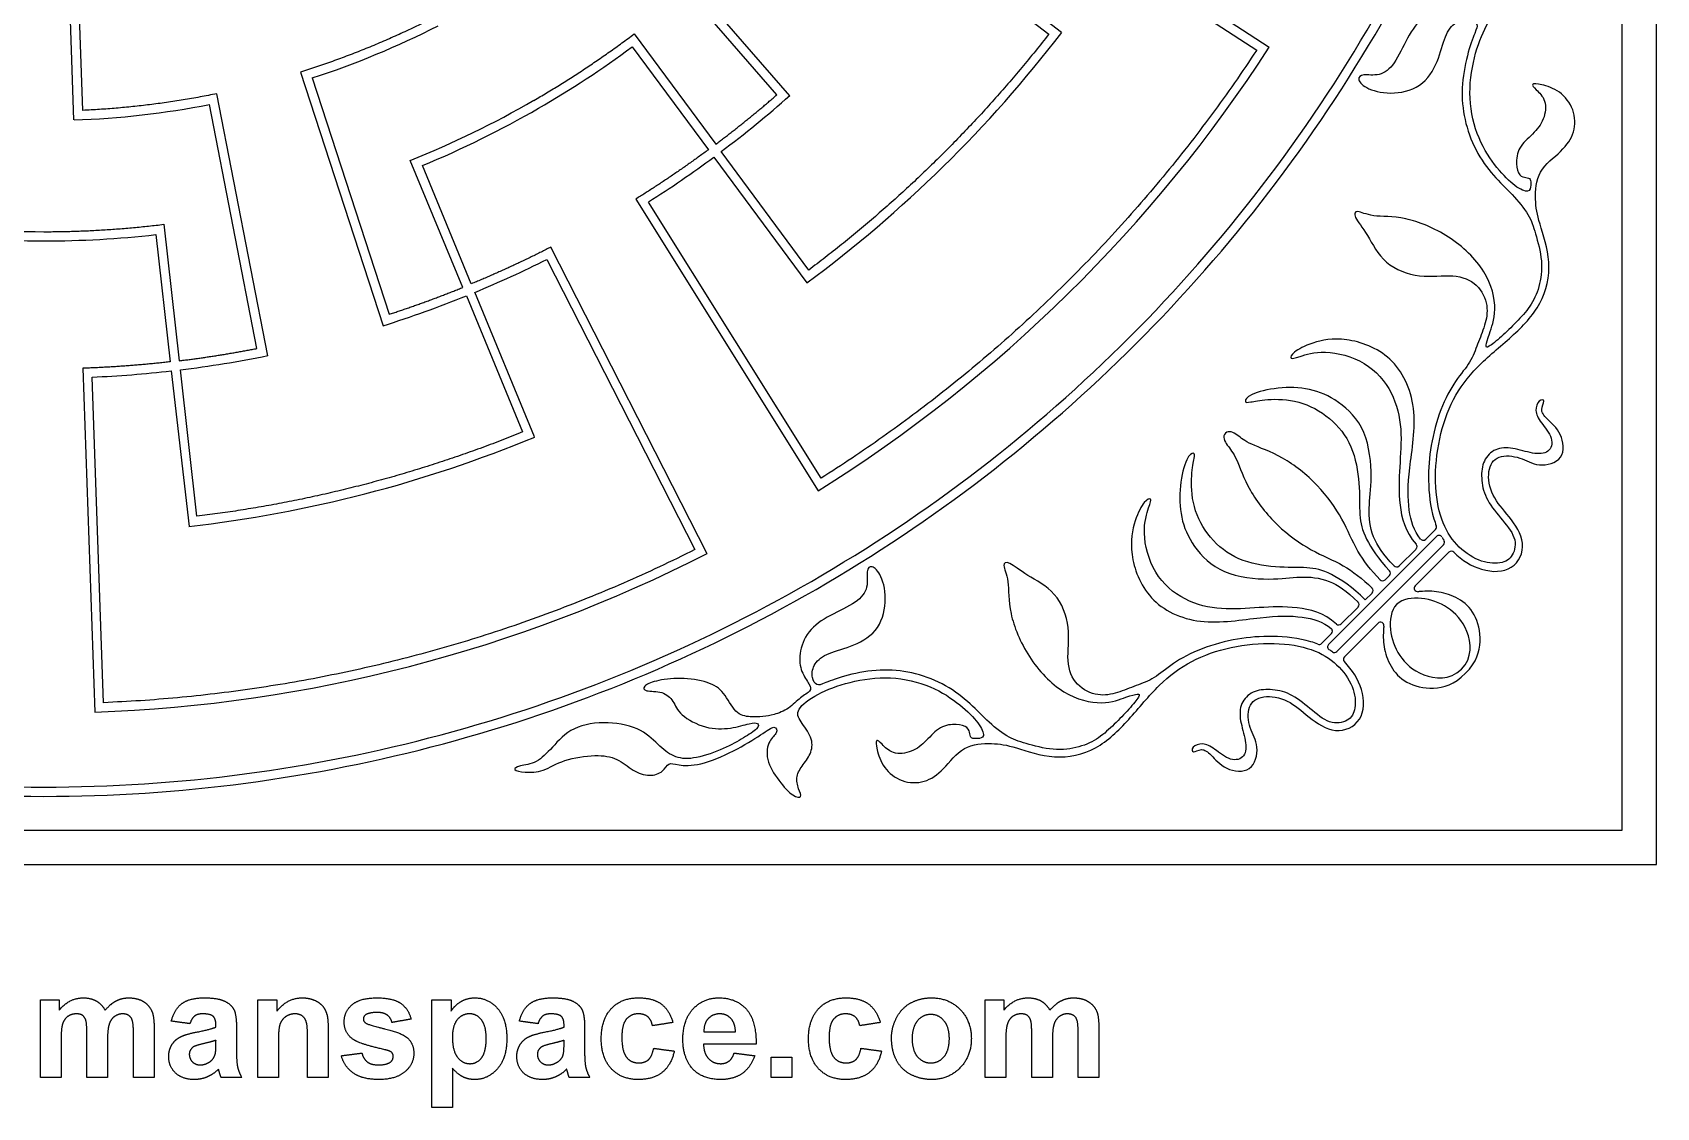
# Model space of a CAD drawing. Header units: millimetres. Extents: x -310 to 90, y -121 to 105.
# Drawn here: x -206.2 to -100.5, y -120.7 to -50.8 of the extents above; entities that cross this region are included whole.
import ezdxf

# ---------------------------------------------------------------- set-up
doc = ezdxf.new("R2010")
doc.units = ezdxf.units.MM
doc.header["$MEASUREMENT"] = 0
doc.layers.add('Layer 03', color=5, linetype='Continuous')

msp = doc.modelspace()

# ---------------------------------------------------------------- linework, layer by layer
at = {"layer": 'Layer 03'}
for p, q in [((-144.32, -40.41), (-126.55, -51.94)), ((-156.92, -54.91), (-168.3, -41.81)), ((-202.89, -55.86), (-203.35, -42.78)), ((-147.67, -45.08), (-140.08, -50.91)), ((-167.04, -50.89), (-161.73, -58.06)), ((-188.73, -53.37), (-183.36, -69.87)), ((-190.87, -71.81), (-194.18, -54.78)), ((-178.18, -67.37), (-181.6, -59.12)), ((-155.68, -66.24), (-161.38, -58.54)), ((-154.88, -79.78), (-166.11, -61.82)), ((-197.63, -63.27), (-196.62, -72.14)), ((-172.71, -65.55), (-163.09, -84.42)), ((-177.95, -67.92), (-174.29, -76.77)), ((-195.47, -82.25), (-196.55, -72.73)), ((-201.55, -94.37), (-202.28, -73.2))]:
    msp.add_line(p, q, dxfattribs=at)
for points in [[(-310.33, -104.89), (-100.55, -104.89), (-100.55, 104.89), (-310.33, 104.89)], [(-308.09, -102.65), (-102.79, -102.65), (-102.79, 102.65), (-308.09, 102.65)]]:
    msp.add_lwpolyline(points, close=True, dxfattribs=at)
for points in [[(-125.73, -51.77), (-144.49, -39.58)], [(-203.47, -56.48), (-203.96, -42.21)], [(-157.76, -54.85), (-168.36, -42.65)], [(-139.24, -50.8), (-147.31, -44.6)], [(-167.16, -51.73), (-162.21, -58.42)], [(-187.97, -53.75), (-182.98, -69.12)], [(-191.57, -71.34), (-194.65, -55.48)], [(-161.85, -58.9), (-155.8, -67.08)], [(-177.63, -67.14), (-180.81, -59.45)], [(-166.93, -61.63), (-155.07, -80.6)], [(-198.15, -63.93), (-197.21, -72.21)], [(-162.29, -84.69), (-172.45, -64.75)], [(-173.51, -77.09), (-177.4, -67.69)], [(-202.9, -72.63), (-202.12, -94.99)], [(-197.14, -72.8), (-195.99, -82.91)], [(-114.92, -83.11), (-115.56, -83.75)], [(-118.37, -87.07), (-114.86, -83.56)], [(-114.4, -84.1), (-117.87, -87.57)], [(-116.19, -84.38), (-117.29, -85.48)], [(-116.24, -86.78), (-114.05, -84.59)], [(-117.92, -86.11), (-118.2, -86.39)], [(-121.88, -90.58), (-118.37, -87.07)], [(-117.87, -87.57), (-121.34, -91.04)], [(-119.05, -87.24), (-119.49, -87.68)], [(-119.96, -88.15), (-121.06, -89.25)], [(-120.85, -91.39), (-118.66, -89.2)], [(-121.69, -89.88), (-122.33, -90.52)]]:
    msp.add_lwpolyline(points, dxfattribs=at)
for centre, radius, start, end in [((-205.44, 0), 56.52, 288, 297), ((-205.44, 0), 99.86, 300, 330), ((-205.44, 0), 100.46, 300, 330), ((-205.44, 0), 64.35, 300, 306.5), ((-205.44, 0), 83.45, 306.5, 322.5), ((-205.44, 0), 95.04, 302, 327), ((-205.44, 0), 73.27, 306.9669, 311.4669), ((-205.44, 0), 56.52, 272, 281), ((-205.44, 0), 63.75, 291.9634, 300), ((-205.44, 0), 64.35, 292.5, 300), ((-205.44, 0), 73.27, 302.4669, 306.5), ((-205.44, 0), 63.75, 261.9634, 270), ((-205.44, 0), 64.35, 262.5, 270), ((-205.44, 0), 64.35, 270, 276.5), ((-205.44, 0), 73.27, 292.5, 296.5331), ((-205.44, 0), 73.27, 287.5331, 292.0331), ((-205.44, 0), 73.27, 276.9669, 281.4669), ((-205.44, 0), 73.27, 272.4669, 276.5), ((-205.44, 0), 83.45, 276.5, 292.5), ((-115.08, -82.95), 0.224, 315, 22.0306), ((-116.35, -84.22), 0.224, 315, 42.0969), ((-115.72, -83.59), 0.224, 219.8768, 315), ((-114.7, -83.72), 0.224, 30.9486, 135), ((-114.56, -83.94), 0.224, 315, 33.7127), ((-205.44, 0), 95.04, 272, 297), ((-117.45, -85.32), 0.224, 224.1572, 315), ((-113.89, -84.75), 0.224, 45.3053, 135), ((-205.44, 0), 99.86, 240, 270), ((-205.44, 0), 99.86, 270, 300), ((-118.36, -86.23), 0.224, 224.0956, 315), ((-118.08, -85.95), 0.224, 315, 43.7919), ((-205.44, 0), 100.46, 240, 270), ((-205.44, 0), 100.46, 270, 300), ((-119.21, -87.08), 0.224, 315, 45.9044), ((-116.08, -86.93), 0.224, 135, 276.6169), ((-120.12, -87.99), 0.224, 315, 45.8428), ((-121.85, -89.72), 0.224, 315, 50.1232), ((-121.22, -89.09), 0.224, 227.9031, 315), ((-118.5, -89.36), 0.224, 353.3831, 135), ((-122.49, -90.36), 0.224, 247.9694, 315), ((-121.72, -90.74), 0.224, 135, 239.0514), ((-121.5, -90.88), 0.224, 236.2873, 315), ((-120.69, -91.55), 0.224, 135, 224.6947)]:
    msp.add_arc(centre, radius, start, end, dxfattribs=at)
for points, knots in [([(-113.73, -84.59), (-113.21, -85.11), (-111.9, -85.92), (-109.77, -85.87), (-108.93, -83.99), (-110.14, -82.2), (-111.32, -80.96), (-111.61, -79.23), (-110.93, -78.22), (-109.36, -78.37), (-108.3, -79.1), (-106.45, -78.64), (-106.66, -76.78), (-107.77, -75.88), (-108.15, -75.31), (-107.73, -74.68), (-108.2, -74.63), (-108.5, -75.38), (-108.13, -76.11), (-107.2, -77.19), (-107.49, -78.19), (-108.57, -78.22), (-109.93, -77.76), (-111.06, -77.8), (-111.86, -78.6), (-111.98, -79.75), (-111.74, -81.04), (-110.71, -82.36), (-109.59, -83.63), (-109.84, -84.9), (-110.61, -85.38), (-112.12, -85.25), (-113.62, -84.17), (-114.61, -82.59), (-114.9, -80.93), (-114.92, -80.02), (-114.94, -79.11), (-114.75, -77.16), (-113.85, -74.58), (-112.34, -72.53), (-109.91, -70.58), (-107.91, -68.53), (-107.29, -65.71), (-108.25, -63.04), (-108.47, -61.74), (-108.35, -59.75), (-106.64, -58.52), (-105.81, -57.32), (-105.85, -55.77), (-106.8, -54.56), (-108.12, -54.12), (-108.76, -54.12), (-108.44, -54.47), (-107.68, -55.16), (-107.81, -56.49), (-108.57, -57.41), (-109.58, -58.26), (-109.71, -59.4), (-109.48, -60.16), (-109.01, -60.23), (-108.72, -60.29), (-108.72, -60.7), (-108.79, -61.27), (-109.71, -60.89), (-110.91, -59.69), (-112.2, -57.79), (-112.85, -55.08), (-112.46, -52.35), (-111.65, -50.23), (-110.59, -48.85), (-109.88, -49.17), (-108.82, -50.02), (-107.83, -49.98), (-107.04, -49.38), (-106.3, -48.88), (-105.42, -49.08), (-104.88, -49.38), (-104.88, -48.77), (-105.96, -47.8), (-107.41, -46.89), (-108.69, -47.16), (-109.09, -47.76), (-109.66, -47.6), (-109.06, -46.79), (-107.91, -44.94), (-106.93, -42.58), (-106.99, -41.18), (-107.23, -40.62), (-106.56, -40.33), (-106.23, -39.42), (-106.61, -38.31), (-107.49, -37.33), (-107.72, -35.99), (-107.39, -33.73), (-106.56, -32.5), (-106.51, -31.22), (-106.71, -30.45), (-106.98, -30.87), (-107.11, -32.08), (-108.1, -33.03), (-109.57, -34.32), (-109.9, -36.72), (-109.37, -39.01), (-108.17, -40.08), (-107.44, -41.07), (-107.38, -42.35), (-108.09, -44.31), (-108.8, -45.55), (-109.41, -46.51), (-109.77, -46.51), (-109.77, -46), (-109.36, -44.73), (-109.33, -43.07), (-110.29, -41.28), (-111.2, -40.98), (-111.84, -40.28), (-111.78, -39.02), (-112.13, -38.96), (-112.5, -39.68), (-112.73, -41.39), (-112.44, -43.3), (-111.82, -44.25), (-110.3, -44.97), (-110.11, -45.96), (-110.17, -46.8), (-110.25, -47.44), (-110.65, -48.49), (-111.46, -49.22), (-111.82, -49.95), (-112.21, -49.85), (-113.05, -49.24), (-114.21, -49.08), (-115.76, -49.62), (-116.78, -51.11), (-117.57, -52.95), (-118.56, -53.68), (-119.72, -53.46), (-120.06, -53.82), (-119.46, -54.5), (-117.63, -54.9), (-115.59, -54.28), (-114.64, -52.44), (-114.28, -50.77), (-113.5, -50), (-112.66, -49.93), (-112.12, -50.28), (-112.31, -50.67), (-112.88, -52.2), (-113.28, -54.44), (-113.09, -56.45), (-112.37, -58.49), (-111.16, -60.16), (-109.93, -61.3), (-108.78, -62.68), (-108.45, -63.75), (-107.91, -65.69), (-108.14, -67.39), (-108.74, -68.65), (-109.66, -69.62), (-110.65, -70.61), (-111.58, -71.34), (-111.66, -71.22), (-111.5, -70.52), (-110.86, -68.98), (-111.46, -66.3), (-113.99, -63.91), (-117.01, -62.69), (-119.12, -62.82), (-120.11, -62.28), (-120.31, -62.72), (-119.36, -63.84), (-118.34, -65.92), (-115.93, -66.83), (-113.69, -66.45), (-112.12, -67.09), (-111.44, -68.6), (-111.69, -69.84), (-112.2, -71.06), (-112.6, -72.23), (-113.61, -73.35), (-114.64, -75.24), (-115.28, -77.69), (-115.44, -79.85), (-115.26, -81.79), (-114.93, -82.72), (-114.87, -82.87)], [251.834179, 251.834179, 251.834179, 251.834179, 252.777115, 253.786401, 254.795687, 255.804973, 256.814259, 257.823545, 258.832831, 259.842117, 260.851403, 261.860689, 262.869974, 263.87926, 264.888546, 265.897832, 266.907118, 267.916404, 268.92569, 269.934976, 270.944262, 271.953548, 272.962834, 273.97212, 274.981406, 275.990692, 276.999978, 278.009264, 279.018549, 280.027835, 281.037121, 282.046407, 283.055693, 284.064979, 285.074265, 285.074265, 285.074265, 286.083551, 287.092837, 288.102123, 289.111409, 290.120695, 291.129981, 292.139267, 293.148553, 294.157839, 295.167125, 296.17641, 297.185696, 298.194982, 299.204268, 300.213554, 301.22284, 302.232126, 303.241412, 304.250698, 305.259984, 306.26927, 307.278556, 308.287842, 309.297128, 310.306414, 311.3157, 312.324985, 313.334271, 314.343557, 315.352843, 316.362129, 317.371415, 318.380701, 319.389987, 320.399273, 321.408559, 322.417845, 323.427131, 324.436417, 325.445703, 326.454989, 327.464275, 328.47356, 329.482846, 330.492132, 331.501418, 332.510704, 333.51999, 334.529276, 335.538562, 336.547848, 337.557134, 338.56642, 339.575706, 340.584992, 341.594278, 342.603564, 343.61285, 344.622135, 345.631421, 346.640707, 347.649993, 348.659279, 349.668565, 350.677851, 351.687137, 352.696423, 353.705709, 354.714995, 355.724281, 356.733567, 357.742853, 358.752139, 359.761425, 360.77071, 361.779996, 362.789282, 363.798568, 364.807854, 365.81714, 366.826426, 367.835712, 368.844998, 369.854284, 370.86357, 371.872856, 372.882142, 373.891428, 374.900714, 375.91, 376.919285, 377.928571, 378.937857, 379.947143, 380.956429, 381.965715, 382.975001, 383.984287, 384.993573, 386.002859, 387.012145, 388.021431, 389.030717, 390.040003, 391.049289, 392.058575, 393.06786, 394.077146, 395.086432, 396.095718, 397.105004, 398.11429, 399.123576, 400.132862, 401.142148, 402.151434, 403.16072, 404.170006, 405.179292, 406.188578, 407.197864, 408.20715, 409.216435, 410.225721, 411.235007, 412.244293, 413.253579, 414.262865, 415.272151, 416.281437, 417.290723, 418.300009, 419.309295, 420.318581, 421.327867, 422.337153, 423.346439, 424.355725, 425.36501, 426.374296, 427.383582, 428.392868, 429.402154, 430.41144, 431.420726, 432.430012, 433.439298, 433.63607, 433.63607, 433.63607, 433.63607]), ([(-115.89, -83.73), (-116.34, -83.2), (-116.74, -81.82), (-116.72, -79.42), (-115.95, -75.08), (-117.63, -71.67), (-120.88, -70.51), (-123.05, -70.95), (-124.26, -71.61), (-124.41, -72.07), (-123.92, -71.93), (-122.29, -71.37), (-119.37, -72.09), (-117.61, -74.18), (-117.06, -76.58), (-117.27, -79.07), (-117.36, -81.38), (-116.92, -83.25), (-116.18, -84.07)], [434.66606, 434.66606, 434.66606, 434.66606, 436.140181, 437.782672, 439.425162, 441.067653, 442.710143, 444.352633, 445.995124, 447.637614, 449.280105, 450.922595, 452.565085, 454.207576, 455.850066, 457.492557, 459.135047, 460.680312, 460.680312, 460.680312, 460.680312]), ([(-117.61, -85.48), (-118.33, -84.73), (-119.14, -83.56), (-119.32, -81.7), (-119, -79.94), (-119.32, -76.55), (-121.25, -74.66), (-123.08, -73.89), (-125.18, -73.83), (-127.14, -74.33), (-127.37, -74.86), (-127.07, -74.86), (-126.01, -74.61), (-123.79, -74.66), (-121.72, -75.77), (-120.26, -77.61), (-119.81, -80.18), (-119.91, -82.28), (-119.61, -83.54), (-118.65, -85.03), (-117.92, -85.79)], [462.188065, 462.188065, 462.188065, 462.188065, 463.459365, 464.820812, 466.18226, 467.543707, 468.905154, 470.266602, 471.628049, 472.989496, 474.350944, 475.712391, 477.073838, 478.435286, 479.796733, 481.15818, 482.519628, 483.881075, 485.242522, 486.517291, 486.517291, 486.517291, 486.517291]), ([(-128.59, -76.85), (-128.8, -77.06), (-128.48, -77.67), (-127.89, -78.3), (-127.16, -80.54), (-125.26, -82.94), (-122.96, -84.57), (-120.96, -85.32), (-119.69, -86.3), (-119.05, -86.92)], [497.155598, 497.155598, 497.155598, 497.155598, 498.586046, 500.016494, 501.446942, 502.87739, 504.307838, 505.738286, 507.057857, 507.057857, 507.057857, 507.057857]), ([(-118.52, -86.39), (-119.14, -85.75), (-120.12, -84.47), (-120.87, -82.48), (-122.49, -80.18), (-124.9, -78.27), (-127.14, -77.55), (-127.77, -76.96), (-128.37, -76.64), (-128.59, -76.85)], [487.253338, 487.253338, 487.253338, 487.253338, 488.572909, 490.003357, 491.433805, 492.864253, 494.294701, 495.72515, 497.155598, 497.155598, 497.155598, 497.155598]), ([(-119.49, -87.68), (-120.31, -86.85), (-121.87, -85.84), (-123.16, -85.53), (-125.26, -85.63), (-127.83, -85.18), (-129.67, -83.72), (-130.78, -81.65), (-130.83, -79.43), (-130.58, -78.37), (-130.58, -78.07), (-131.11, -78.29), (-131.61, -80.26), (-131.54, -82.36), (-130.78, -84.19), (-128.89, -86.12), (-125.5, -86.44), (-123.74, -86.12), (-121.87, -86.3), (-120.71, -87.1), (-119.96, -87.83)], [0.541138, 0.541138, 0.541138, 0.541138, 1.902585, 3.264032, 4.62548, 5.986927, 7.348374, 8.709822, 10.071269, 11.432716, 12.794164, 14.155611, 15.517058, 16.878506, 18.239953, 19.6014, 20.962848, 22.324295, 23.685742, 24.957043, 24.957043, 24.957043, 24.957043]), ([(-121.37, -89.26), (-122.19, -88.51), (-124.05, -88.08), (-126.37, -88.17), (-128.86, -88.38), (-131.26, -87.83), (-133.35, -86.07), (-134.07, -83.15), (-133.51, -81.52), (-133.36, -81.03), (-133.83, -81.18), (-134.49, -82.39), (-134.92, -84.56), (-133.77, -87.81), (-130.36, -89.48), (-126.02, -88.72), (-123.62, -88.7), (-122.24, -89.1), (-121.7, -89.55)], [26.464795, 26.464795, 26.464795, 26.464795, 28.010061, 29.652551, 31.295041, 32.937532, 34.580022, 36.222513, 37.865003, 39.507493, 41.149984, 42.792474, 44.434964, 46.077455, 47.719945, 49.362435, 51.004926, 52.479047, 52.479047, 52.479047, 52.479047]), ([(-122.57, -90.57), (-122.72, -90.51), (-123.65, -90.18), (-125.59, -90), (-127.75, -90.16), (-130.2, -90.8), (-132.09, -91.83), (-133.21, -92.84), (-134.38, -93.24), (-135.6, -93.75), (-136.84, -94), (-138.35, -93.32), (-138.99, -91.75), (-138.6, -89.51), (-139.52, -87.1), (-141.6, -86.08), (-142.72, -85.13), (-143.16, -85.33), (-142.62, -86.32), (-142.75, -88.43), (-141.53, -91.45), (-139.14, -93.98), (-136.46, -94.58), (-134.92, -93.94), (-134.22, -93.78), (-134.09, -93.86), (-134.83, -94.79), (-135.82, -95.78), (-136.79, -96.7), (-138.04, -97.3), (-139.75, -97.53), (-141.69, -96.99), (-142.76, -96.66), (-144.14, -95.51), (-145.28, -94.28), (-146.95, -93.07), (-148.99, -92.35), (-151, -92.16), (-153.24, -92.55), (-154.76, -93.13), (-155.16, -93.32), (-155.51, -92.78), (-155.44, -91.94), (-154.66, -91.16), (-153, -90.8), (-151.16, -89.85), (-150.54, -87.81), (-150.94, -85.98), (-151.62, -85.38), (-151.98, -85.72), (-151.76, -86.88), (-152.49, -87.87), (-154.33, -88.66), (-155.82, -89.68), (-156.36, -91.23), (-156.2, -92.39), (-155.58, -93.23), (-155.49, -93.62), (-156.22, -93.98), (-156.95, -94.79), (-158, -95.19), (-158.63, -95.27), (-159.47, -95.33), (-160.47, -95.13), (-161.19, -93.62), (-162.14, -93), (-164.05, -92.7), (-165.76, -92.94), (-166.48, -93.31), (-166.42, -93.66), (-165.15, -93.6), (-164.45, -94.24), (-164.16, -95.15), (-162.37, -96.11), (-160.71, -96.08), (-159.44, -95.67), (-158.93, -95.67), (-158.93, -96.03), (-159.89, -96.64), (-161.12, -97.35), (-163.09, -98.06), (-164.37, -98), (-165.36, -97.27), (-166.43, -96.06), (-168.72, -95.54), (-171.11, -95.87), (-172.41, -97.34), (-173.36, -98.33), (-174.57, -98.46), (-174.99, -98.73), (-174.22, -98.93), (-172.94, -98.88), (-171.71, -98.05), (-169.45, -97.72), (-168.11, -97.95), (-167.13, -98.83), (-166.02, -99.21), (-165.11, -98.88), (-164.82, -98.21), (-164.26, -98.44), (-162.86, -98.51), (-160.5, -97.53), (-158.65, -96.38), (-157.84, -95.77), (-157.67, -96.35), (-158.28, -96.75), (-158.55, -98.03), (-157.64, -99.48), (-156.66, -100.55), (-156.06, -100.55), (-156.36, -100.02), (-156.56, -99.14), (-156.06, -98.4), (-155.46, -97.61), (-155.42, -96.62), (-156.27, -95.56), (-156.59, -94.85), (-155.21, -93.79), (-153.09, -92.98), (-150.36, -92.59), (-147.65, -93.23), (-145.75, -94.53), (-144.55, -95.73), (-144.17, -96.65), (-144.74, -96.71), (-145.15, -96.71), (-145.21, -96.43), (-145.28, -95.95), (-146.03, -95.73), (-147.17, -95.86), (-148.03, -96.87), (-148.95, -97.63), (-150.27, -97.76), (-150.97, -97), (-151.32, -96.68), (-151.32, -97.31), (-150.87, -98.64), (-149.67, -99.59), (-148.12, -99.62), (-146.92, -98.8), (-145.69, -97.09), (-143.69, -96.97), (-142.4, -97.19), (-139.73, -98.15), (-136.91, -97.53), (-134.86, -95.53), (-132.91, -93.1), (-130.86, -91.59), (-128.28, -90.68), (-126.33, -90.49), (-125.42, -90.52), (-124.51, -90.54), (-122.85, -90.83), (-121.27, -91.82), (-120.19, -93.32), (-120.06, -94.83), (-120.54, -95.6), (-121.81, -95.84), (-123.08, -94.73), (-124.4, -93.7), (-125.69, -93.46), (-126.84, -93.58), (-127.64, -94.38), (-127.68, -95.5), (-127.21, -96.87), (-127.24, -97.95), (-128.25, -98.24), (-129.33, -97.31), (-130.06, -96.94), (-130.81, -97.24), (-130.76, -97.71), (-130.13, -97.29), (-129.56, -97.67), (-128.66, -98.78), (-126.8, -98.99), (-126.34, -97.13), (-127.07, -96.08), (-127.21, -94.51), (-126.21, -93.83), (-124.48, -94.12), (-123.24, -95.3), (-121.44, -96.51), (-119.57, -95.67), (-119.52, -93.54), (-120.33, -92.23), (-120.85, -91.7)], [53.509038, 53.509038, 53.509038, 53.509038, 53.705809, 54.715095, 55.724381, 56.733667, 57.742953, 58.752239, 59.761525, 60.770811, 61.780097, 62.789383, 63.798669, 64.807955, 65.817241, 66.826527, 67.835813, 68.845098, 69.854384, 70.86367, 71.872956, 72.882242, 73.891528, 74.900814, 75.9101, 76.919386, 77.928672, 78.937958, 79.947244, 80.95653, 81.965816, 82.975102, 83.984388, 84.993673, 86.002959, 87.012245, 88.021531, 89.030817, 90.040103, 91.049389, 92.058675, 93.067961, 94.077247, 95.086533, 96.095819, 97.105105, 98.114391, 99.123677, 100.132962, 101.142248, 102.151534, 103.16082, 104.170106, 105.179392, 106.188678, 107.197964, 108.20725, 109.216536, 110.225822, 111.235108, 112.244394, 113.25368, 114.262966, 115.272252, 116.281537, 117.290823, 118.300109, 119.309395, 120.318681, 121.327967, 122.337253, 123.346539, 124.355825, 125.365111, 126.374397, 127.383683, 128.392969, 129.402255, 130.411541, 131.420827, 132.430112, 133.439398, 134.448684, 135.45797, 136.467256, 137.476542, 138.485828, 139.495114, 140.5044, 141.513686, 142.522972, 143.532258, 144.541544, 145.55083, 146.560116, 147.569401, 148.578687, 149.587973, 150.597259, 151.606545, 152.615831, 153.625117, 154.634403, 155.643689, 156.652975, 157.662261, 158.671547, 159.680833, 160.690119, 161.699405, 162.708691, 163.717976, 164.727262, 165.736548, 166.745834, 167.75512, 168.764406, 169.773692, 170.782978, 171.792264, 172.80155, 173.810836, 174.820122, 175.829408, 176.838694, 177.84798, 178.857266, 179.866551, 180.875837, 181.885123, 182.894409, 183.903695, 184.912981, 185.922267, 186.931553, 187.940839, 188.950125, 189.959411, 190.968697, 191.977983, 192.987269, 193.996555, 195.00584, 196.015126, 197.024412, 198.033698, 199.042984, 200.05227, 201.061556, 202.070842, 202.070842, 202.070842, 203.080128, 204.089414, 205.0987, 206.107986, 207.117272, 208.126558, 209.135844, 210.14513, 211.154415, 212.163701, 213.172987, 214.182273, 215.191559, 216.200845, 217.210131, 218.219417, 219.228703, 220.237989, 221.247275, 222.256561, 223.265847, 224.275133, 225.284419, 226.293705, 227.30299, 228.312276, 229.321562, 230.330848, 231.340134, 232.34942, 233.358706, 234.367992, 235.310928, 235.310928, 235.310928, 235.310928]), ([(-112.97, -92.46), (-112.23, -91.72), (-111.86, -90.37), (-112.29, -88.5), (-113.41, -87.53), (-114.73, -87.11), (-115.56, -87.11), (-116, -87.15), (-116.05, -87.16)], [243.572554, 243.572554, 243.572554, 243.572554, 244.663889, 245.755224, 246.84656, 247.937895, 249.02923, 249.157681, 249.157681, 249.157681, 249.157681]), ([(-118.28, -89.39), (-118.29, -89.43), (-118.33, -89.88), (-118.33, -90.71), (-117.91, -92.03), (-116.93, -93.15), (-115.07, -93.58), (-113.72, -93.21), (-112.97, -92.46)], [237.987426, 237.987426, 237.987426, 237.987426, 238.115877, 239.207212, 240.298548, 241.389883, 242.481218, 243.572554, 243.572554, 243.572554, 243.572554])]:
    msp.add_open_spline(points, degree=3, knots=knots, dxfattribs=at)
for points, weights in [([(-180.58, -50.09), (-184.53, -52.05), (-188.73, -53.37)], [0.856538428512, 0.8605435573, 0.869922506136]), ([(-173.56, -55.21), (-170.17, -53.25), (-167.04, -50.89)], [0.929202046027, 0.91249982381, 0.899485231272]), ([(-140.08, -50.91), (-146.86, -59.61), (-155.68, -66.24)], [0.861568699397, 0.872834950412, 0.899936949627]), ([(-126.55, -51.94), (-137.73, -68.91), (-154.88, -79.78)], [0.856321924032, 0.866940900205, 0.918289980398]), ([(-194.18, -54.78), (-198.49, -55.66), (-202.89, -55.86)], [0.884452797029, 0.897898107153, 0.917193897436]), ([(-161.73, -58.06), (-159.69, -56.53), (-157.76, -54.85)], [0.89972555755, 0.892424219942, 0.886277463857]), ([(-162.21, -58.42), (-164.51, -60.12), (-166.93, -61.63)], [0.901462358895, 0.909932395701, 0.919899887494]), ([(-205.44, -63.75), (-201.52, -63.75), (-197.63, -63.27)], [0.929202046027, 0.91249982381, 0.899485231272]), ([(-172.45, -64.75), (-174.99, -66.05), (-177.63, -67.14)], [0.856022272083, 0.857834954516, 0.860978530157]), ([(-182.98, -69.12), (-180.55, -68.33), (-178.18, -67.37)], [0.868662473554, 0.864615940057, 0.861653154223]), ([(-196.62, -72.14), (-194.08, -71.83), (-191.57, -71.34)], [0.89972555755, 0.892424219942, 0.886277463857]), ([(-197.21, -72.21), (-200.05, -72.53), (-202.9, -72.63)], [0.901462358895, 0.909932395701, 0.919899887494]), ([(-174.29, -76.77), (-184.51, -80.92), (-195.47, -82.25)], [0.861568699397, 0.872834950412, 0.899936949627]), ([(-163.09, -84.42), (-181.25, -93.53), (-201.55, -94.37)], [0.856321924032, 0.866940900205, 0.918289980398])]:
    msp.add_rational_spline(points, weights, degree=2, dxfattribs=at)
for points, degree in [([(-114.5, -83.61), (-114.46, -83.68), (-114.42, -83.75), (-114.37, -83.81)], 3), ([(-113.24, -92.2), (-112.49, -91.45), (-112.71, -89.5), (-114.09, -88.06), (-115.8, -87.45), (-117.07, -87.61), (-117.45, -87.99)], 3), ([(-117.45, -87.99), (-117.83, -88.37), (-117.99, -89.64), (-117.38, -91.35), (-115.94, -92.73), (-113.99, -92.94), (-113.24, -92.2)], 3), ([(-121.62, -91.07), (-121.69, -91.02), (-121.76, -90.98), (-121.83, -90.93)], 3), ([(-205.65, -113.69), (-205.05, -113.69), (-204.44, -113.69)], 2), ([(-205.65, -118.74), (-205.65, -116.22), (-205.65, -113.69)], 2), ([(-204.44, -114.37), (-203.78, -113.56), (-202.87, -113.56)], 2), ([(-204.44, -113.69), (-204.44, -114.03), (-204.44, -114.37)], 2), ([(-202.87, -113.56), (-202.38, -113.56), (-202.03, -113.76)], 2), ([(-202.03, -113.76), (-201.67, -113.96), (-201.44, -114.37)], 2), ([(-201.44, -114.37), (-201.11, -113.96), (-200.73, -113.76)], 2), ([(-200.73, -113.76), (-200.35, -113.56), (-199.91, -113.56)], 2), ([(-199.91, -113.56), (-199.36, -113.56), (-198.97, -113.79)], 2), ([(-198.97, -113.79), (-198.59, -114.01), (-198.4, -114.45)], 2), ([(-197.14, -115.07), (-196.94, -114.3), (-196.45, -113.93)], 2), ([(-196.45, -113.93), (-195.96, -113.56), (-194.99, -113.56)], 2), ([(-194.99, -113.56), (-194.11, -113.56), (-193.68, -113.77)], 2), ([(-193.68, -113.77), (-193.25, -113.98), (-193.08, -114.31)], 2), ([(-191.52, -118.74), (-191.52, -116.22), (-191.52, -113.69)], 2), ([(-191.52, -113.69), (-190.89, -113.69), (-190.27, -113.69)], 2), ([(-190.27, -114.43), (-189.61, -113.56), (-188.62, -113.56)], 2), ([(-190.27, -113.69), (-190.27, -114.06), (-190.27, -114.43)], 2), ([(-188.62, -113.56), (-188.18, -113.56), (-187.82, -113.72)], 2), ([(-187.82, -113.72), (-187.46, -113.88), (-187.27, -114.13)], 2), ([(-185.9, -115.12), (-185.9, -114.46), (-185.39, -114.01)], 2), ([(-185.39, -114.01), (-184.87, -113.56), (-183.78, -113.56)], 2), ([(-183.78, -113.56), (-182.74, -113.56), (-182.23, -113.91)], 2), ([(-182.23, -113.91), (-181.73, -114.26), (-181.54, -114.94)], 2), ([(-180.2, -113.69), (-179.57, -113.69), (-178.95, -113.69)], 2), ([(-180.2, -120.69), (-180.2, -117.19), (-180.2, -113.69)], 2), ([(-178.95, -113.69), (-178.95, -114.06), (-178.95, -114.43)], 2), ([(-178.95, -114.43), (-178.71, -114.05), (-178.3, -113.8)], 2), ([(-178.3, -113.8), (-177.89, -113.56), (-177.4, -113.56)], 2), ([(-177.4, -113.56), (-176.53, -113.56), (-175.92, -114.25)], 2), ([(-174.5, -115.07), (-174.3, -114.3), (-173.81, -113.93)], 2), ([(-173.81, -113.93), (-173.32, -113.56), (-172.35, -113.56)], 2), ([(-172.35, -113.56), (-171.47, -113.56), (-171.04, -113.77)], 2), ([(-171.04, -113.77), (-170.61, -113.98), (-170.44, -114.31)], 2), ([(-168.53, -114.26), (-167.87, -113.56), (-166.75, -113.56)], 2), ([(-166.75, -113.56), (-165.83, -113.56), (-165.29, -113.95)], 2), ([(-165.29, -113.95), (-164.75, -114.35), (-164.52, -115.16)], 2), ([(-163.21, -114.28), (-162.54, -113.56), (-161.53, -113.56)], 2), ([(-161.53, -113.56), (-160.4, -113.56), (-159.74, -114.3)], 2), ([(-155.04, -114.26), (-154.39, -113.56), (-153.27, -113.56)], 2), ([(-153.27, -113.56), (-152.35, -113.56), (-151.81, -113.95)], 2), ([(-151.81, -113.95), (-151.27, -114.35), (-151.03, -115.16)], 2), ([(-149.97, -114.85), (-149.65, -114.22), (-149.05, -113.89)], 2), ([(-149.05, -113.89), (-148.45, -113.56), (-147.71, -113.56)], 2), ([(-147.71, -113.56), (-146.57, -113.56), (-145.84, -114.31)], 2), ([(-144.21, -113.69), (-143.6, -113.69), (-143, -113.69)], 2), ([(-144.21, -118.74), (-144.21, -116.22), (-144.21, -113.69)], 2), ([(-143, -114.37), (-142.34, -113.56), (-141.42, -113.56)], 2), ([(-143, -113.69), (-143, -114.03), (-143, -114.37)], 2), ([(-141.42, -113.56), (-140.94, -113.56), (-140.58, -113.76)], 2), ([(-140.58, -113.76), (-140.23, -113.96), (-140, -114.37)], 2), ([(-140, -114.37), (-139.67, -113.96), (-139.28, -113.76)], 2), ([(-139.28, -113.76), (-138.9, -113.56), (-138.47, -113.56)], 2), ([(-138.47, -113.56), (-137.91, -113.56), (-137.53, -113.79)], 2), ([(-137.53, -113.79), (-137.14, -114.01), (-136.95, -114.45)], 2), ([(-203.86, -114.76), (-204.1, -114.93), (-204.21, -115.24)], 2), ([(-203.31, -114.6), (-203.62, -114.6), (-203.86, -114.76)], 2), ([(-202.91, -114.7), (-203.06, -114.6), (-203.31, -114.6)], 2), ([(-202.7, -115.02), (-202.77, -114.81), (-202.91, -114.7)], 2), ([(-202.63, -115.97), (-202.63, -115.23), (-202.7, -115.02)], 2), ([(-200.83, -114.77), (-201.07, -114.94), (-201.18, -115.27)], 2), ([(-200.3, -114.6), (-200.58, -114.6), (-200.83, -114.77)], 2), ([(-199.74, -114.88), (-199.92, -114.6), (-200.3, -114.6)], 2), ([(-199.6, -115.85), (-199.6, -115.1), (-199.74, -114.88)], 2), ([(-198.4, -114.45), (-198.26, -114.78), (-198.26, -115.5)], 2), ([(-195.93, -115.24), (-196.53, -115.16), (-197.14, -115.07)], 2), ([(-195.62, -114.74), (-195.81, -114.88), (-195.93, -115.24)], 2), ([(-195.1, -114.6), (-195.44, -114.6), (-195.62, -114.74)], 2), ([(-194.42, -114.76), (-194.6, -114.6), (-195.1, -114.6)], 2), ([(-194.24, -115.32), (-194.24, -114.93), (-194.42, -114.76)], 2), ([(-193.08, -114.31), (-192.9, -114.64), (-192.9, -115.51)], 2), ([(-189.71, -114.79), (-189.98, -114.98), (-190.08, -115.29)], 2), ([(-189.1, -114.6), (-189.44, -114.6), (-189.71, -114.79)], 2), ([(-188.64, -114.73), (-188.83, -114.6), (-189.1, -114.6)], 2), ([(-188.37, -115.1), (-188.45, -114.86), (-188.64, -114.73)], 2), ([(-188.28, -116.16), (-188.28, -115.34), (-188.37, -115.1)], 2), ([(-187.27, -114.13), (-187.09, -114.38), (-187.01, -114.69)], 2), ([(-187.01, -114.69), (-186.94, -115.01), (-186.94, -115.59)], 2), ([(-185.3, -116.27), (-185.9, -115.86), (-185.9, -115.12)], 2), ([(-184.5, -114.66), (-184.65, -114.77), (-184.65, -114.94)], 2), ([(-184.65, -114.94), (-184.65, -115.08), (-184.52, -115.18)], 2), ([(-183.74, -114.51), (-184.27, -114.51), (-184.5, -114.66)], 2), ([(-183.1, -114.68), (-183.33, -114.51), (-183.74, -114.51)], 2), ([(-182.79, -115.16), (-182.87, -114.84), (-183.1, -114.68)], 2), ([(-181.54, -114.94), (-182.17, -115.05), (-182.79, -115.16)], 2), ([(-178.54, -114.98), (-178.86, -115.37), (-178.86, -116.13)], 2), ([(-177.74, -114.6), (-178.23, -114.6), (-178.54, -114.98)], 2), ([(-176.97, -114.99), (-177.28, -114.6), (-177.74, -114.6)], 2), ([(-176.66, -116.2), (-176.66, -115.39), (-176.97, -114.99)], 2), ([(-175.92, -114.25), (-175.32, -114.95), (-175.32, -116.19)], 2), ([(-173.29, -115.24), (-173.89, -115.16), (-174.5, -115.07)], 2), ([(-172.98, -114.74), (-173.17, -114.88), (-173.29, -115.24)], 2), ([(-172.46, -114.6), (-172.79, -114.6), (-172.98, -114.74)], 2), ([(-171.78, -114.76), (-171.96, -114.6), (-172.46, -114.6)], 2), ([(-171.6, -115.32), (-171.6, -114.93), (-171.78, -114.76)], 2), ([(-170.44, -114.31), (-170.26, -114.64), (-170.26, -115.51)], 2), ([(-169.18, -116.22), (-169.18, -114.96), (-168.53, -114.26)], 2), ([(-167.55, -114.95), (-167.84, -115.3), (-167.84, -116.12)], 2), ([(-166.76, -114.6), (-167.25, -114.6), (-167.55, -114.95)], 2), ([(-166.15, -114.79), (-166.39, -114.6), (-166.76, -114.6)], 2), ([(-165.85, -115.37), (-165.92, -114.99), (-166.15, -114.79)], 2), ([(-163.87, -116.26), (-163.87, -114.99), (-163.21, -114.28)], 2), ([(-162.22, -114.91), (-162.51, -115.22), (-162.5, -115.76)], 2), ([(-161.47, -114.6), (-161.92, -114.6), (-162.22, -114.91)], 2), ([(-160.76, -114.89), (-161.05, -114.6), (-161.47, -114.6)], 2), ([(-160.45, -115.76), (-160.47, -115.19), (-160.76, -114.89)], 2), ([(-159.74, -114.3), (-159.09, -115.05), (-159.11, -116.58)], 2), ([(-155.7, -116.22), (-155.7, -114.96), (-155.04, -114.26)], 2), ([(-154.07, -114.95), (-154.36, -115.3), (-154.36, -116.12)], 2), ([(-153.28, -114.6), (-153.77, -114.6), (-154.07, -114.95)], 2), ([(-152.67, -114.79), (-152.91, -114.6), (-153.28, -114.6)], 2), ([(-152.37, -115.37), (-152.44, -114.99), (-152.67, -114.79)], 2), ([(-150.3, -116.15), (-150.3, -115.47), (-149.97, -114.85)], 2), ([(-148.61, -115.05), (-148.96, -115.45), (-148.96, -116.22)], 2), ([(-147.75, -114.64), (-148.26, -114.64), (-148.61, -115.05)], 2), ([(-146.89, -115.05), (-147.23, -114.64), (-147.75, -114.64)], 2), ([(-146.54, -116.21), (-146.54, -115.45), (-146.89, -115.05)], 2), ([(-145.84, -114.31), (-145.11, -115.06), (-145.11, -116.2)], 2), ([(-142.41, -114.76), (-142.66, -114.93), (-142.76, -115.24)], 2), ([(-141.87, -114.6), (-142.17, -114.6), (-142.41, -114.76)], 2), ([(-141.47, -114.7), (-141.62, -114.6), (-141.87, -114.6)], 2), ([(-141.25, -115.02), (-141.32, -114.81), (-141.47, -114.7)], 2), ([(-141.18, -115.97), (-141.18, -115.23), (-141.25, -115.02)], 2), ([(-139.38, -114.77), (-139.63, -114.94), (-139.73, -115.27)], 2), ([(-138.86, -114.6), (-139.14, -114.6), (-139.38, -114.77)], 2), ([(-138.29, -114.88), (-138.48, -114.6), (-138.86, -114.6)], 2), ([(-138.16, -115.85), (-138.16, -115.1), (-138.29, -114.88)], 2), ([(-136.95, -114.45), (-136.82, -114.78), (-136.82, -115.5)], 2), ([(-204.21, -115.24), (-204.31, -115.56), (-204.31, -116.29)], 2), ([(-202.63, -118.74), (-202.63, -117.36), (-202.63, -115.97)], 2), ([(-201.18, -115.27), (-201.29, -115.6), (-201.29, -116.32)], 2), ([(-199.6, -118.74), (-199.6, -117.3), (-199.6, -115.85)], 2), ([(-198.26, -115.5), (-198.26, -117.12), (-198.26, -118.74)], 2), ([(-197.11, -116.62), (-196.91, -116.28), (-196.55, -116.1)], 2), ([(-196.55, -116.1), (-196.19, -115.92), (-195.51, -115.79)], 2), ([(-195.51, -115.79), (-194.6, -115.61), (-194.24, -115.46)], 2), ([(-194.24, -115.46), (-194.24, -115.39), (-194.24, -115.32)], 2), ([(-192.9, -115.51), (-192.9, -116.3), (-192.9, -117.08)], 2), ([(-190.08, -115.29), (-190.18, -115.61), (-190.18, -116.45)], 2), ([(-188.28, -118.74), (-188.28, -117.45), (-188.28, -116.16)], 2), ([(-186.94, -115.59), (-186.94, -117.17), (-186.94, -118.74)], 2), ([(-184.52, -115.18), (-184.34, -115.32), (-183.27, -115.57)], 2), ([(-183.27, -115.57), (-182.21, -115.81), (-181.78, -116.17)], 2), ([(-181.78, -116.17), (-181.37, -116.53), (-181.37, -117.17)], 2), ([(-178.86, -116.13), (-178.86, -117), (-178.53, -117.42)], 2), ([(-174.47, -116.62), (-174.27, -116.28), (-173.91, -116.1)], 2), ([(-173.91, -116.1), (-173.55, -115.92), (-172.87, -115.79)], 2), ([(-172.87, -115.79), (-171.95, -115.61), (-171.6, -115.46)], 2), ([(-171.6, -115.46), (-171.6, -115.39), (-171.6, -115.32)], 2), ([(-170.26, -115.51), (-170.26, -116.3), (-170.26, -117.08)], 2), ([(-167.84, -116.12), (-167.84, -117.04), (-167.54, -117.42)], 2), ([(-164.52, -115.16), (-165.18, -115.27), (-165.85, -115.37)], 2), ([(-162.5, -115.76), (-161.48, -115.76), (-160.45, -115.76)], 2), ([(-154.36, -116.12), (-154.36, -117.04), (-154.06, -117.42)], 2), ([(-151.03, -115.16), (-151.7, -115.27), (-152.37, -115.37)], 2), ([(-149.97, -117.63), (-150.3, -117.02), (-150.3, -116.15)], 2), ([(-142.76, -115.24), (-142.87, -115.56), (-142.87, -116.29)], 2), ([(-141.18, -118.74), (-141.18, -117.36), (-141.18, -115.97)], 2), ([(-139.73, -115.27), (-139.84, -115.6), (-139.84, -116.32)], 2), ([(-138.16, -118.74), (-138.16, -117.3), (-138.16, -115.85)], 2), ([(-136.82, -115.5), (-136.82, -117.12), (-136.82, -118.74)], 2), ([(-204.31, -116.29), (-204.31, -117.52), (-204.31, -118.74)], 2), ([(-201.29, -116.32), (-201.29, -117.53), (-201.29, -118.74)], 2), ([(-197.31, -117.38), (-197.31, -116.95), (-197.11, -116.62)], 2), ([(-195.72, -116.76), (-195.97, -116.95), (-195.97, -117.23)], 2), ([(-195.97, -117.23), (-195.97, -117.51), (-195.77, -117.72)], 2), ([(-195.02, -116.53), (-195.56, -116.65), (-195.72, -116.76)], 2), ([(-194.24, -116.32), (-194.49, -116.41), (-195.02, -116.53)], 2), ([(-194.29, -117.24), (-194.24, -117.07), (-194.24, -116.59)], 2), ([(-194.24, -116.59), (-194.24, -116.46), (-194.24, -116.32)], 2), ([(-192.9, -117.08), (-192.9, -117.75), (-192.83, -118.06)], 2), ([(-190.18, -116.45), (-190.18, -117.6), (-190.18, -118.74)], 2), ([(-186.08, -117.32), (-185.41, -117.23), (-184.74, -117.15)], 2), ([(-183.25, -116.93), (-184.87, -116.57), (-185.3, -116.27)], 2), ([(-184.74, -117.15), (-184.65, -117.53), (-184.39, -117.73)], 2), ([(-182.8, -117.11), (-182.9, -117.01), (-183.25, -116.93)], 2), ([(-182.71, -117.37), (-182.71, -117.21), (-182.8, -117.11)], 2), ([(-181.37, -117.17), (-181.37, -117.87), (-181.95, -118.37)], 2), ([(-176.96, -117.45), (-176.66, -117.07), (-176.66, -116.2)], 2), ([(-175.32, -116.19), (-175.32, -117.46), (-175.93, -118.17)], 2), ([(-174.67, -117.38), (-174.67, -116.95), (-174.47, -116.62)], 2), ([(-173.08, -116.76), (-173.33, -116.95), (-173.33, -117.23)], 2), ([(-173.33, -117.23), (-173.33, -117.51), (-173.13, -117.72)], 2), ([(-172.38, -116.53), (-172.91, -116.65), (-173.08, -116.76)], 2), ([(-171.6, -116.32), (-171.85, -116.41), (-172.38, -116.53)], 2), ([(-171.65, -117.24), (-171.6, -117.07), (-171.6, -116.59)], 2), ([(-171.6, -116.59), (-171.6, -116.46), (-171.6, -116.32)], 2), ([(-170.26, -117.08), (-170.26, -117.75), (-170.19, -118.06)], 2), ([(-168.52, -118.17), (-169.18, -117.47), (-169.18, -116.22)], 2), ([(-166.11, -117.58), (-165.87, -117.37), (-165.77, -116.84)], 2), ([(-165.77, -116.84), (-165.1, -116.93), (-164.43, -117.02)], 2), ([(-164.43, -117.02), (-164.63, -117.94), (-165.21, -118.4)], 2), ([(-163.37, -118.01), (-163.87, -117.31), (-163.87, -116.26)], 2), ([(-159.11, -116.58), (-160.82, -116.58), (-162.53, -116.58)], 2), ([(-162.53, -116.58), (-162.51, -117.18), (-162.2, -117.51)], 2), ([(-160.87, -117.67), (-160.65, -117.51), (-160.54, -117.15)], 2), ([(-160.54, -117.15), (-159.87, -117.23), (-159.2, -117.32)], 2), ([(-155.04, -118.17), (-155.7, -117.47), (-155.7, -116.22)], 2), ([(-152.63, -117.58), (-152.39, -117.37), (-152.29, -116.84)], 2), ([(-152.29, -116.84), (-151.62, -116.93), (-150.95, -117.02)], 2), ([(-150.95, -117.02), (-151.15, -117.94), (-151.73, -118.4)], 2), ([(-148.96, -116.22), (-148.96, -116.98), (-148.61, -117.39)], 2), ([(-146.89, -117.39), (-146.54, -116.98), (-146.54, -116.21)], 2), ([(-145.11, -116.2), (-145.11, -117.36), (-145.85, -118.12)], 2), ([(-142.87, -116.29), (-142.87, -117.52), (-142.87, -118.74)], 2), ([(-139.84, -116.32), (-139.84, -117.53), (-139.84, -118.74)], 2), ([(-196.86, -118.45), (-197.31, -118.03), (-197.31, -117.38)], 2), ([(-195.77, -117.72), (-195.57, -117.92), (-195.26, -117.92)], 2), ([(-195.26, -117.92), (-194.91, -117.92), (-194.6, -117.69)], 2), ([(-194.07, -118.2), (-194.42, -118.54), (-194.8, -118.7)], 2), ([(-194.6, -117.69), (-194.37, -117.51), (-194.29, -117.24)], 2), ([(-194.03, -118.35), (-194.06, -118.23), (-194.07, -118.2)], 2), ([(-192.83, -118.06), (-192.76, -118.38), (-192.56, -118.74)], 2), ([(-185.29, -118.46), (-185.89, -118.04), (-186.08, -117.32)], 2), ([(-184.39, -117.73), (-184.13, -117.92), (-183.66, -117.92)], 2), ([(-183.66, -117.92), (-183.14, -117.92), (-182.88, -117.73)], 2), ([(-182.88, -117.73), (-182.71, -117.59), (-182.71, -117.37)], 2), ([(-178.15, -118.71), (-178.49, -118.54), (-178.86, -118.14)], 2), ([(-178.86, -118.14), (-178.86, -119.42), (-178.86, -120.69)], 2), ([(-178.53, -117.42), (-178.2, -117.84), (-177.72, -117.84)], 2), ([(-177.72, -117.84), (-177.26, -117.84), (-176.96, -117.45)], 2), ([(-175.93, -118.17), (-176.54, -118.87), (-177.41, -118.87)], 2), ([(-174.22, -118.45), (-174.67, -118.03), (-174.67, -117.38)], 2), ([(-173.13, -117.72), (-172.93, -117.92), (-172.62, -117.92)], 2), ([(-172.62, -117.92), (-172.27, -117.92), (-171.96, -117.69)], 2), ([(-171.43, -118.2), (-171.77, -118.54), (-172.16, -118.7)], 2), ([(-171.96, -117.69), (-171.72, -117.51), (-171.65, -117.24)], 2), ([(-171.38, -118.35), (-171.42, -118.23), (-171.43, -118.2)], 2), ([(-170.19, -118.06), (-170.12, -118.38), (-169.92, -118.74)], 2), ([(-166.76, -118.87), (-167.87, -118.87), (-168.52, -118.17)], 2), ([(-167.54, -117.42), (-167.24, -117.79), (-166.73, -117.79)], 2), ([(-166.73, -117.79), (-166.35, -117.79), (-166.11, -117.58)], 2), ([(-161.41, -118.87), (-162.73, -118.87), (-163.37, -118.01)], 2), ([(-162.2, -117.51), (-161.88, -117.84), (-161.41, -117.84)], 2), ([(-161.41, -117.84), (-161.09, -117.84), (-160.87, -117.67)], 2), ([(-159.2, -117.32), (-159.46, -118.08), (-160.01, -118.48)], 2), ([(-158.12, -118.74), (-158.12, -118.07), (-158.12, -117.41)], 2), ([(-158.12, -117.41), (-157.45, -117.41), (-156.78, -117.41)], 2), ([(-156.78, -117.41), (-156.78, -118.07), (-156.78, -118.74)], 2), ([(-153.28, -118.87), (-154.39, -118.87), (-155.04, -118.17)], 2), ([(-154.06, -117.42), (-153.76, -117.79), (-153.25, -117.79)], 2), ([(-153.25, -117.79), (-152.87, -117.79), (-152.63, -117.58)], 2), ([(-149.02, -118.56), (-149.65, -118.24), (-149.97, -117.63)], 2), ([(-148.61, -117.39), (-148.26, -117.79), (-147.75, -117.79)], 2), ([(-147.75, -117.79), (-147.23, -117.79), (-146.89, -117.39)], 2), ([(-145.85, -118.12), (-146.59, -118.87), (-147.7, -118.87)], 2), ([(-204.31, -118.74), (-204.98, -118.74), (-205.65, -118.74)], 2), ([(-201.29, -118.74), (-201.96, -118.74), (-202.63, -118.74)], 2), ([(-198.26, -118.74), (-198.93, -118.74), (-199.6, -118.74)], 2), ([(-195.64, -118.87), (-196.41, -118.87), (-196.86, -118.45)], 2), ([(-194.8, -118.7), (-195.19, -118.87), (-195.64, -118.87)], 2), ([(-193.9, -118.74), (-193.95, -118.61), (-194.03, -118.35)], 2), ([(-192.56, -118.74), (-193.23, -118.74), (-193.9, -118.74)], 2), ([(-190.18, -118.74), (-190.85, -118.74), (-191.52, -118.74)], 2), ([(-186.94, -118.74), (-187.61, -118.74), (-188.28, -118.74)], 2), ([(-183.66, -118.87), (-184.69, -118.87), (-185.29, -118.46)], 2), ([(-181.95, -118.37), (-182.53, -118.87), (-183.66, -118.87)], 2), ([(-177.41, -118.87), (-177.82, -118.87), (-178.15, -118.71)], 2), ([(-172.99, -118.87), (-173.77, -118.87), (-174.22, -118.45)], 2), ([(-172.16, -118.7), (-172.55, -118.87), (-172.99, -118.87)], 2), ([(-171.26, -118.74), (-171.31, -118.61), (-171.38, -118.35)], 2), ([(-169.92, -118.74), (-170.59, -118.74), (-171.26, -118.74)], 2), ([(-165.21, -118.4), (-165.79, -118.87), (-166.76, -118.87)], 2), ([(-160.01, -118.48), (-160.57, -118.87), (-161.41, -118.87)], 2), ([(-156.78, -118.74), (-157.45, -118.74), (-158.12, -118.74)], 2), ([(-151.73, -118.4), (-152.31, -118.87), (-153.28, -118.87)], 2), ([(-147.7, -118.87), (-148.39, -118.87), (-149.02, -118.56)], 2), ([(-142.87, -118.74), (-143.54, -118.74), (-144.21, -118.74)], 2), ([(-139.84, -118.74), (-140.51, -118.74), (-141.18, -118.74)], 2), ([(-136.82, -118.74), (-137.49, -118.74), (-138.16, -118.74)], 2), ([(-178.86, -120.69), (-179.53, -120.69), (-180.2, -120.69)], 2)]:
    msp.add_open_spline(points, degree=degree, dxfattribs=at)

doc.saveas('drawing.dxf')
